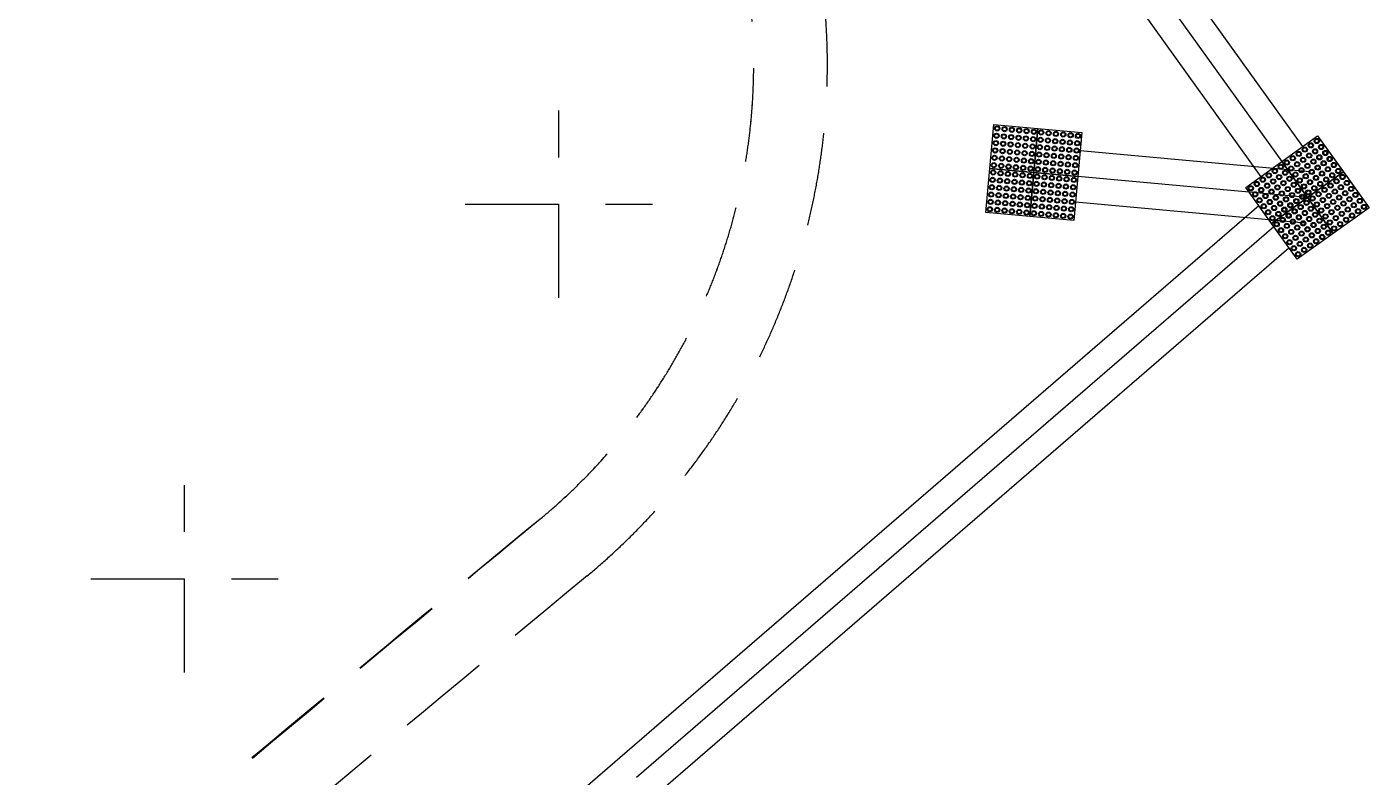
# Model space of a CAD drawing. Header units: millimetres. Extents: x 832728086 to 834530684, y 817551485 to 818349469.
# Drawn here: x 834397185 to 834406293, y 817865954 to 817871043 of the extents above; entities that cross this region are included whole.
import ezdxf

# ---------------------------------------------------------------- set-up
doc = ezdxf.new("R2010")
doc.units = ezdxf.units.MM
doc.header["$LTSCALE"] = 100
doc.linetypes.add('Hidden', pattern=[9.525, 6.35, -3.175])
doc.layers.add('+C-160', color=160, linetype='Hidden')
doc.layers.add('000-Tactile-l', color=8, linetype='Continuous')
doc.layers.add('000-helpline', color=30, linetype='Continuous', lineweight=30, plot=False)

# ---------------------------------------------------------------- blocks, each defined once
blk = doc.blocks.new('tactile')
at = {"layer": '000-helpline', "ltscale": 0.015}
for points in [[(834404.1024, 817870.403), (834404.075, 817870.1043), (834403.7763, 817870.1316), (834403.8037, 817870.4304)], [(834404.4012, 817870.3757), (834404.3738, 817870.0769), (834404.075, 817870.1043), (834404.1024, 817870.403)], [(834406.0001, 817870.3529), (834406.175, 817870.1091), (834405.9312, 817869.9342), (834405.7563, 817870.178)], [(834404.075, 817870.1043), (834404.0477, 817869.8055), (834403.7489, 817869.8329), (834403.7763, 817870.1316)], [(834405.7563, 817870.178), (834405.9312, 817869.9342), (834405.6875, 817869.7594), (834405.5126, 817870.0031)], [(834404.3738, 817870.0769), (834404.3464, 817869.7782), (834404.0477, 817869.8055), (834404.075, 817870.1043)], [(834406.175, 817870.1091), (834406.3499, 817869.8654), (834406.1061, 817869.6905), (834405.9312, 817869.9342)], [(834405.9312, 817869.9342), (834406.1061, 817869.6905), (834405.8624, 817869.5156), (834405.6875, 817869.7594)]]:
    blk.add_lwpolyline(points, close=True, dxfattribs=at)
at = {"layer": '000-Tactile-l', "ltscale": 5e-05}
for p, q in [((834403.4027, 817873.1583), (834405.6142, 817870.076)), ((834403.6333, 817873.1372), (834405.7563, 817870.178)), ((834403.8638, 817873.1161), (834405.8985, 817870.28)), ((834405.9472, 817870.1085), (834404.3898, 817870.2512)), ((834405.9312, 817869.9342), (834404.3738, 817870.0769)), ((834401.2645, 817866.1361), (834405.6008, 817869.8801)), ((834405.9153, 817869.76), (834404.3578, 817869.9026)), ((834401.3788, 817866.0036), (834405.7032, 817869.7374)), ((834401.4932, 817865.8711), (834405.8057, 817869.5946)), ((834383.9775, 817851.2101), (834401.2645, 817866.1361))]:
    blk.add_line(p, q, dxfattribs=at)
at = {"layer": '000-Tactile-l'}
for points in [[(834403.8037, 817870.4304), (834404.4012, 817870.3757), (834404.3464, 817869.7782), (834403.7489, 817869.8329)], [(834405.5126, 817870.0031), (834406.0001, 817870.3529), (834406.3499, 817869.8654), (834405.8624, 817869.5156)]]:
    blk.add_lwpolyline(points, close=True, dxfattribs=at)
at = {"layer": '000-Tactile-l', "ltscale": 0.015}
for centre, radius in [((834403.8263, 817870.4032), 0.0175), ((834403.8263, 817870.4032), 0.0125), ((834403.8761, 817870.3986), 0.0175), ((834403.8761, 817870.3986), 0.0125), ((834403.9259, 817870.3941), 0.0175), ((834403.9259, 817870.3941), 0.0125), ((834403.9756, 817870.3895), 0.0175), ((834403.9756, 817870.3895), 0.0125), ((834404.0254, 817870.385), 0.0175), ((834404.0752, 817870.3804), 0.0175), ((834403.8171, 817870.3036), 0.0175), ((834403.8217, 817870.3534), 0.0175), ((834403.8171, 817870.3036), 0.0125), ((834403.8217, 817870.3534), 0.0125), ((834403.8669, 817870.2991), 0.0175), ((834403.8715, 817870.3489), 0.0175), ((834403.8669, 817870.2991), 0.0125), ((834403.8715, 817870.3489), 0.0125), ((834403.9167, 817870.2945), 0.0175), ((834403.9213, 817870.3443), 0.0175), ((834403.9167, 817870.2945), 0.0125), ((834403.9213, 817870.3443), 0.0125), ((834403.9665, 817870.2899), 0.0175), ((834403.9711, 817870.3397), 0.0175), ((834403.9711, 817870.3397), 0.0125), ((834404.0209, 817870.3352), 0.0175), ((834404.0209, 817870.3352), 0.0125), ((834404.0254, 817870.385), 0.0125), ((834404.0707, 817870.3306), 0.0175), ((834404.0707, 817870.3306), 0.0125), ((834404.0752, 817870.3804), 0.0125), ((834404.1205, 817870.3261), 0.0175), ((834404.125, 817870.3758), 0.0175), ((834404.1205, 817870.3261), 0.0125), ((834404.125, 817870.3758), 0.0125), ((834404.1703, 817870.3215), 0.0175), ((834404.1748, 817870.3713), 0.0175), ((834404.1703, 817870.3215), 0.0125), ((834404.1748, 817870.3713), 0.0125), ((834404.22, 817870.3169), 0.0175), ((834404.2246, 817870.3667), 0.0175), ((834404.22, 817870.3169), 0.0125), ((834404.2246, 817870.3667), 0.0125), ((834404.2698, 817870.3124), 0.0175), ((834404.2744, 817870.3622), 0.0175), ((834404.2698, 817870.3124), 0.0125), ((834404.2744, 817870.3622), 0.0125), ((834404.3196, 817870.3078), 0.0175), ((834404.3242, 817870.3576), 0.0175), ((834404.3196, 817870.3078), 0.0125), ((834404.3242, 817870.3576), 0.0125), ((834404.3694, 817870.3032), 0.0175), ((834404.374, 817870.353), 0.0175), ((834404.3694, 817870.3032), 0.0125), ((834404.374, 817870.353), 0.0125), ((834405.9944, 817870.318), 0.0175), ((834405.9944, 817870.318), 0.0125), ((834403.808, 817870.204), 0.0175), ((834403.8126, 817870.2538), 0.0175), ((834403.808, 817870.204), 0.0125), ((834403.8126, 817870.2538), 0.0125), ((834403.8578, 817870.1995), 0.0175), ((834403.8624, 817870.2493), 0.0175), ((834403.8624, 817870.2493), 0.0125), ((834403.9122, 817870.2447), 0.0175), ((834403.9122, 817870.2447), 0.0125), ((834403.962, 817870.2402), 0.0175), ((834403.962, 817870.2402), 0.0125), ((834403.9665, 817870.2899), 0.0125), ((834404.0118, 817870.2356), 0.0175), ((834404.0163, 817870.2854), 0.0175), ((834404.0118, 817870.2356), 0.0125), ((834404.0163, 817870.2854), 0.0125), ((834404.0615, 817870.231), 0.0175), ((834404.0661, 817870.2808), 0.0175), ((834404.0615, 817870.231), 0.0125), ((834404.0661, 817870.2808), 0.0125), ((834404.1113, 817870.2265), 0.0175), ((834404.1159, 817870.2763), 0.0175), ((834404.1113, 817870.2265), 0.0125), ((834404.1159, 817870.2763), 0.0125), ((834404.1611, 817870.2219), 0.0175), ((834404.1657, 817870.2717), 0.0175), ((834404.1611, 817870.2219), 0.0125), ((834404.1657, 817870.2717), 0.0125), ((834404.2109, 817870.2173), 0.0175), ((834404.2155, 817870.2671), 0.0175), ((834404.2109, 817870.2173), 0.0125), ((834404.2155, 817870.2671), 0.0125), ((834404.2607, 817870.2128), 0.0175), ((834404.2653, 817870.2626), 0.0175), ((834404.2607, 817870.2128), 0.0125), ((834404.2653, 817870.2626), 0.0125), ((834404.3105, 817870.2082), 0.0175), ((834404.3151, 817870.258), 0.0175), ((834404.3105, 817870.2082), 0.0125), ((834404.3151, 817870.258), 0.0125), ((834404.3603, 817870.2037), 0.0175), ((834404.3649, 817870.2535), 0.0175), ((834404.3603, 817870.2037), 0.0125), ((834404.3649, 817870.2535), 0.0125), ((834405.8319, 817870.2014), 0.0175), ((834405.8725, 817870.2305), 0.0175), ((834405.8725, 817870.2305), 0.0125), ((834405.9131, 817870.2597), 0.0175), ((834405.9131, 817870.2597), 0.0125), ((834405.9423, 817870.2191), 0.0175), ((834405.9423, 817870.2191), 0.0125), ((834405.9537, 817870.2888), 0.0175), ((834405.9537, 817870.2888), 0.0125), ((834405.9829, 817870.2482), 0.0175), ((834405.9829, 817870.2482), 0.0125), ((834406.012, 817870.2076), 0.0175), ((834406.012, 817870.2076), 0.0125), ((834406.0235, 817870.2774), 0.0175), ((834406.0235, 817870.2774), 0.0125), ((834406.0527, 817870.2367), 0.0175), ((834406.0527, 817870.2367), 0.0125), ((834403.8035, 817870.1543), 0.0175), ((834403.8035, 817870.1543), 0.0125), ((834403.8533, 817870.1497), 0.0175), ((834403.8533, 817870.1497), 0.0125), ((834403.8578, 817870.1995), 0.0125), ((834403.903, 817870.1451), 0.0175), ((834403.9076, 817870.1949), 0.0175), ((834403.903, 817870.1451), 0.0125), ((834403.9076, 817870.1949), 0.0125), ((834403.9528, 817870.1406), 0.0175), ((834403.9574, 817870.1904), 0.0175), ((834403.9528, 817870.1406), 0.0125), ((834403.9574, 817870.1904), 0.0125), ((834404.0026, 817870.136), 0.0175), ((834404.0072, 817870.1858), 0.0175), ((834404.0026, 817870.136), 0.0125), ((834404.0072, 817870.1858), 0.0125), ((834404.0524, 817870.1314), 0.0175), ((834404.057, 817870.1812), 0.0175), ((834404.0524, 817870.1314), 0.0125), ((834404.057, 817870.1812), 0.0125), ((834404.1022, 817870.1269), 0.0175), ((834404.1068, 817870.1767), 0.0175), ((834404.1022, 817870.1269), 0.0125), ((834404.1068, 817870.1767), 0.0125), ((834404.152, 817870.1223), 0.0175), ((834404.1566, 817870.1721), 0.0175), ((834404.152, 817870.1223), 0.0125), ((834404.1566, 817870.1721), 0.0125), ((834404.2018, 817870.1178), 0.0175), ((834404.2064, 817870.1676), 0.0175), ((834404.2018, 817870.1178), 0.0125), ((834404.2064, 817870.1676), 0.0125), ((834404.2516, 817870.1132), 0.0175), ((834404.2562, 817870.163), 0.0175), ((834404.2516, 817870.1132), 0.0125), ((834404.2562, 817870.163), 0.0125), ((834404.3014, 817870.1086), 0.0175), ((834404.3059, 817870.1584), 0.0175), ((834404.3059, 817870.1584), 0.0125), ((834404.3557, 817870.1539), 0.0175), ((834404.3557, 817870.1539), 0.0125), ((834405.71, 817870.114), 0.0175), ((834405.71, 817870.114), 0.0125), ((834405.7506, 817870.1431), 0.0175), ((834405.7506, 817870.1431), 0.0125), ((834405.7912, 817870.1722), 0.0175), ((834405.7912, 817870.1722), 0.0125), ((834405.8204, 817870.1316), 0.0175), ((834405.8204, 817870.1316), 0.0125), ((834405.8319, 817870.2014), 0.0125), ((834405.861, 817870.1608), 0.0175), ((834405.861, 817870.1608), 0.0125), ((834405.8902, 817870.1201), 0.0175), ((834405.8902, 817870.1201), 0.0125), ((834405.9016, 817870.1899), 0.0175), ((834405.9016, 817870.1899), 0.0125), ((834405.9308, 817870.1493), 0.0175), ((834405.9308, 817870.1493), 0.0125), ((834405.9599, 817870.1087), 0.0175), ((834405.9714, 817870.1784), 0.0175), ((834405.9714, 817870.1784), 0.0125), ((834406.0006, 817870.1378), 0.0175), ((834406.0006, 817870.1378), 0.0125), ((834406.0412, 817870.167), 0.0175), ((834406.0412, 817870.167), 0.0125), ((834406.0703, 817870.1263), 0.0175), ((834406.0703, 817870.1263), 0.0125), ((834406.0818, 817870.1961), 0.0175), ((834406.0818, 817870.1961), 0.0125), ((834406.111, 817870.1555), 0.0175), ((834406.111, 817870.1555), 0.0125), ((834406.1401, 817870.1149), 0.0175), ((834406.1401, 817870.1149), 0.0125), ((834403.7943, 817870.0547), 0.0175), ((834403.7989, 817870.1045), 0.0175), ((834403.7943, 817870.0547), 0.0125), ((834403.7989, 817870.1045), 0.0125), ((834403.8441, 817870.0501), 0.0175), ((834403.8487, 817870.0999), 0.0175), ((834403.8441, 817870.0501), 0.0125), ((834403.8487, 817870.0999), 0.0125), ((834403.8939, 817870.0455), 0.0175), ((834403.8985, 817870.0953), 0.0175), ((834403.8939, 817870.0455), 0.0125), ((834403.8985, 817870.0953), 0.0125), ((834403.9437, 817870.041), 0.0175), ((834403.9483, 817870.0908), 0.0175), ((834403.9437, 817870.041), 0.0125), ((834403.9483, 817870.0908), 0.0125), ((834403.9935, 817870.0364), 0.0175), ((834403.9981, 817870.0862), 0.0175), ((834403.9935, 817870.0364), 0.0125), ((834403.9981, 817870.0862), 0.0125), ((834404.0433, 817870.0319), 0.0175), ((834404.0479, 817870.0817), 0.0175), ((834404.0433, 817870.0319), 0.0125), ((834404.0479, 817870.0817), 0.0125), ((834404.0931, 817870.0273), 0.0175), ((834404.0977, 817870.0771), 0.0175), ((834404.0931, 817870.0273), 0.0125), ((834404.0977, 817870.0771), 0.0125), ((834404.1429, 817870.0227), 0.0175), ((834404.1474, 817870.0725), 0.0175), ((834404.1429, 817870.0227), 0.0125), ((834404.1474, 817870.0725), 0.0125), ((834404.1927, 817870.0182), 0.0175), ((834404.1972, 817870.068), 0.0175), ((834404.1972, 817870.068), 0.0125), ((834404.247, 817870.0634), 0.0175), ((834404.247, 817870.0634), 0.0125), ((834404.2968, 817870.0588), 0.0175), ((834404.2968, 817870.0588), 0.0125), ((834404.3014, 817870.1086), 0.0125), ((834404.3466, 817870.0543), 0.0175), ((834404.3512, 817870.1041), 0.0175), ((834404.3466, 817870.0543), 0.0125), ((834404.3512, 817870.1041), 0.0125), ((834405.5881, 817870.0265), 0.0175), ((834405.5881, 817870.0265), 0.0125), ((834405.6287, 817870.0557), 0.0175), ((834405.6287, 817870.0557), 0.0125), ((834405.6694, 817870.0848), 0.0175), ((834405.6694, 817870.0848), 0.0125), ((834405.6985, 817870.0442), 0.0175), ((834405.6985, 817870.0442), 0.0125), ((834405.7391, 817870.0733), 0.0175), ((834405.7391, 817870.0733), 0.0125), ((834405.7683, 817870.0327), 0.0175), ((834405.7683, 817870.0327), 0.0125), ((834405.7798, 817870.1025), 0.0175), ((834405.7798, 817870.1025), 0.0125), ((834405.8089, 817870.0618), 0.0175), ((834405.8089, 817870.0618), 0.0125), ((834405.838, 817870.0212), 0.0175), ((834405.838, 817870.0212), 0.0125), ((834405.8495, 817870.091), 0.0175), ((834405.8495, 817870.091), 0.0125), ((834405.8787, 817870.0504), 0.0175), ((834405.8787, 817870.0504), 0.0125), ((834405.9193, 817870.0795), 0.0175), ((834405.9193, 817870.0795), 0.0125), ((834405.9484, 817870.0389), 0.0175), ((834405.9484, 817870.0389), 0.0125), ((834405.9599, 817870.1087), 0.0125), ((834405.9891, 817870.068), 0.0175), ((834405.9891, 817870.068), 0.0125), ((834406.0182, 817870.0274), 0.0175), ((834406.0182, 817870.0274), 0.0125), ((834406.0297, 817870.0972), 0.0175), ((834406.0297, 817870.0972), 0.0125), ((834406.0588, 817870.0566), 0.0175), ((834406.0588, 817870.0566), 0.0125), ((834406.0995, 817870.0857), 0.0175), ((834406.0995, 817870.0857), 0.0125), ((834406.1286, 817870.0451), 0.0175), ((834406.1286, 817870.0451), 0.0125), ((834406.1692, 817870.0742), 0.0175), ((834406.1692, 817870.0742), 0.0125), ((834406.1984, 817870.0336), 0.0175), ((834406.1984, 817870.0336), 0.0125), ((834403.7852, 817869.9551), 0.0175), ((834403.7898, 817870.0049), 0.0175), ((834403.7852, 817869.9551), 0.0125), ((834403.7898, 817870.0049), 0.0125), ((834403.835, 817869.9505), 0.0175), ((834403.8396, 817870.0003), 0.0175), ((834403.835, 817869.9505), 0.0125), ((834403.8396, 817870.0003), 0.0125), ((834403.8848, 817869.946), 0.0175), ((834403.8894, 817869.9958), 0.0175), ((834403.8848, 817869.946), 0.0125), ((834403.8894, 817869.9958), 0.0125), ((834403.9346, 817869.9414), 0.0175), ((834403.9392, 817869.9912), 0.0175), ((834403.9346, 817869.9414), 0.0125), ((834403.9392, 817869.9912), 0.0125), ((834403.9844, 817869.9368), 0.0175), ((834403.9889, 817869.9866), 0.0175), ((834403.9844, 817869.9368), 0.0125), ((834403.9889, 817869.9866), 0.0125), ((834404.0342, 817869.9323), 0.0175), ((834404.0387, 817869.9821), 0.0175), ((834404.0342, 817869.9323), 0.0125), ((834404.0387, 817869.9821), 0.0125), ((834404.084, 817869.9277), 0.0175), ((834404.0885, 817869.9775), 0.0175), ((834404.0885, 817869.9775), 0.0125), ((834404.1383, 817869.9729), 0.0175), ((834404.1383, 817869.9729), 0.0125), ((834404.1881, 817869.9684), 0.0175), ((834404.1881, 817869.9684), 0.0125), ((834404.1927, 817870.0182), 0.0125), ((834404.2379, 817869.9638), 0.0175), ((834404.2425, 817870.0136), 0.0175), ((834404.2379, 817869.9638), 0.0125), ((834404.2425, 817870.0136), 0.0125), ((834404.2877, 817869.9593), 0.0175), ((834404.2923, 817870.0091), 0.0175), ((834404.2877, 817869.9593), 0.0125), ((834404.2923, 817870.0091), 0.0125), ((834404.3375, 817869.9547), 0.0175), ((834404.3421, 817870.0045), 0.0175), ((834404.3375, 817869.9547), 0.0125), ((834404.3421, 817870.0045), 0.0125), ((834405.5475, 817869.9974), 0.0175), ((834405.5475, 817869.9974), 0.0125), ((834405.5766, 817869.9567), 0.0175), ((834405.5766, 817869.9567), 0.0125), ((834405.6173, 817869.9859), 0.0175), ((834405.6173, 817869.9859), 0.0125), ((834405.6464, 817869.9453), 0.0175), ((834405.6464, 817869.9453), 0.0125), ((834405.6579, 817870.015), 0.0175), ((834405.6579, 817870.015), 0.0125), ((834405.687, 817869.9744), 0.0175), ((834405.687, 817869.9744), 0.0125), ((834405.7162, 817869.9338), 0.0175), ((834405.7162, 817869.9338), 0.0125), ((834405.7277, 817870.0036), 0.0175), ((834405.7277, 817870.0036), 0.0125), ((834405.7568, 817869.9629), 0.0175), ((834405.7568, 817869.9629), 0.0125), ((834405.7974, 817869.9921), 0.0175), ((834405.7974, 817869.9921), 0.0125), ((834405.8266, 817869.9515), 0.0175), ((834405.8266, 817869.9515), 0.0125), ((834405.8672, 817869.9806), 0.0175), ((834405.8672, 817869.9806), 0.0125), ((834405.8963, 817869.94), 0.0175), ((834405.8963, 817869.94), 0.0125), ((834405.9078, 817870.0097), 0.0175), ((834405.9078, 817870.0097), 0.0125), ((834405.937, 817869.9691), 0.0175), ((834405.937, 817869.9691), 0.0125), ((834405.9661, 817869.9285), 0.0175), ((834405.9776, 817869.9983), 0.0175), ((834405.9776, 817869.9983), 0.0125), ((834406.0067, 817869.9576), 0.0175), ((834406.0067, 817869.9576), 0.0125), ((834406.0474, 817869.9868), 0.0175), ((834406.0474, 817869.9868), 0.0125), ((834406.0765, 817869.9462), 0.0175), ((834406.0765, 817869.9462), 0.0125), ((834406.088, 817870.0159), 0.0175), ((834406.088, 817870.0159), 0.0125), ((834406.1171, 817869.9753), 0.0175), ((834406.1171, 817869.9753), 0.0125), ((834406.1463, 817869.9347), 0.0175), ((834406.1463, 817869.9347), 0.0125), ((834406.1578, 817870.0045), 0.0175), ((834406.1578, 817870.0045), 0.0125), ((834406.1869, 817869.9638), 0.0175), ((834406.1869, 817869.9638), 0.0125), ((834406.2275, 817869.993), 0.0175), ((834406.2275, 817869.993), 0.0125), ((834406.2567, 817869.9524), 0.0175), ((834406.2567, 817869.9524), 0.0125), ((834403.7761, 817869.8555), 0.0175), ((834403.7807, 817869.9053), 0.0175), ((834403.7761, 817869.8555), 0.0125), ((834403.7807, 817869.9053), 0.0125), ((834403.8259, 817869.8509), 0.0175), ((834403.8305, 817869.9007), 0.0175), ((834403.8259, 817869.8509), 0.0125), ((834403.8305, 817869.9007), 0.0125), ((834403.8757, 817869.8464), 0.0175), ((834403.8802, 817869.8962), 0.0175), ((834403.8757, 817869.8464), 0.0125), ((834403.8802, 817869.8962), 0.0125), ((834403.9255, 817869.8418), 0.0175), ((834403.93, 817869.8916), 0.0175), ((834403.9255, 817869.8418), 0.0125), ((834403.93, 817869.8916), 0.0125), ((834403.9753, 817869.8373), 0.0175), ((834403.9798, 817869.887), 0.0175), ((834403.9798, 817869.887), 0.0125), ((834404.0296, 817869.8825), 0.0175), ((834404.0296, 817869.8825), 0.0125), ((834404.0794, 817869.8779), 0.0175), ((834404.0794, 817869.8779), 0.0125), ((834404.084, 817869.9277), 0.0125), ((834404.1292, 817869.8734), 0.0175), ((834404.1338, 817869.9232), 0.0175), ((834404.1292, 817869.8734), 0.0125), ((834404.1338, 817869.9232), 0.0125), ((834404.179, 817869.8688), 0.0175), ((834404.1836, 817869.9186), 0.0175), ((834404.179, 817869.8688), 0.0125), ((834404.1836, 817869.9186), 0.0125), ((834404.2288, 817869.8642), 0.0175), ((834404.2333, 817869.914), 0.0175), ((834404.2288, 817869.8642), 0.0125), ((834404.2333, 817869.914), 0.0125), ((834404.2786, 817869.8597), 0.0175), ((834404.2831, 817869.9095), 0.0175), ((834404.2786, 817869.8597), 0.0125), ((834404.2831, 817869.9095), 0.0125), ((834404.3284, 817869.8551), 0.0175), ((834404.3329, 817869.9049), 0.0175), ((834404.3284, 817869.8551), 0.0125), ((834404.3329, 817869.9049), 0.0125), ((834405.6058, 817869.9161), 0.0175), ((834405.6058, 817869.9161), 0.0125), ((834405.6349, 817869.8755), 0.0175), ((834405.6349, 817869.8755), 0.0125), ((834405.6641, 817869.8349), 0.0175), ((834405.6755, 817869.9046), 0.0175), ((834405.6755, 817869.9046), 0.0125), ((834405.7047, 817869.864), 0.0175), ((834405.7047, 817869.864), 0.0125), ((834405.7453, 817869.8932), 0.0175), ((834405.7453, 817869.8932), 0.0125), ((834405.7745, 817869.8525), 0.0175), ((834405.7745, 817869.8525), 0.0125), ((834405.7859, 817869.9223), 0.0175), ((834405.7859, 817869.9223), 0.0125), ((834405.8151, 817869.8817), 0.0175), ((834405.8151, 817869.8817), 0.0125), ((834405.8442, 817869.8411), 0.0175), ((834405.8442, 817869.8411), 0.0125), ((834405.8557, 817869.9108), 0.0175), ((834405.8557, 817869.9108), 0.0125), ((834405.8849, 817869.8702), 0.0175), ((834405.8849, 817869.8702), 0.0125), ((834405.9255, 817869.8993), 0.0175), ((834405.9255, 817869.8993), 0.0125), ((834405.9546, 817869.8587), 0.0175), ((834405.9546, 817869.8587), 0.0125), ((834405.9661, 817869.9285), 0.0125), ((834405.9953, 817869.8879), 0.0175), ((834405.9953, 817869.8879), 0.0125), ((834406.0244, 817869.8472), 0.0175), ((834406.0244, 817869.8472), 0.0125), ((834406.0359, 817869.917), 0.0175), ((834406.0359, 817869.917), 0.0125), ((834406.065, 817869.8764), 0.0175), ((834406.065, 817869.8764), 0.0125), ((834406.0942, 817869.8358), 0.0175), ((834406.1057, 817869.9055), 0.0175), ((834406.1057, 817869.9055), 0.0125), ((834406.1348, 817869.8649), 0.0175), ((834406.1348, 817869.8649), 0.0125), ((834406.1754, 817869.8941), 0.0175), ((834406.1754, 817869.8941), 0.0125), ((834406.2046, 817869.8534), 0.0175), ((834406.2046, 817869.8534), 0.0125), ((834406.2161, 817869.9232), 0.0175), ((834406.2161, 817869.9232), 0.0125), ((834406.2452, 817869.8826), 0.0175), ((834406.2452, 817869.8826), 0.0125), ((834406.2744, 817869.842), 0.0175), ((834406.2744, 817869.842), 0.0125), ((834406.2858, 817869.9117), 0.0175), ((834406.2858, 817869.9117), 0.0125), ((834406.315, 817869.8711), 0.0175), ((834406.315, 817869.8711), 0.0125), ((834403.9753, 817869.8373), 0.0125), ((834404.0251, 817869.8327), 0.0175), ((834404.0251, 817869.8327), 0.0125), ((834404.0748, 817869.8281), 0.0175), ((834404.0748, 817869.8281), 0.0125), ((834404.1246, 817869.8236), 0.0175), ((834404.1246, 817869.8236), 0.0125), ((834404.1744, 817869.819), 0.0175), ((834404.1744, 817869.819), 0.0125), ((834404.2242, 817869.8145), 0.0175), ((834404.2242, 817869.8145), 0.0125), ((834404.274, 817869.8099), 0.0175), ((834404.274, 817869.8099), 0.0125), ((834404.3238, 817869.8053), 0.0175), ((834404.3238, 817869.8053), 0.0125), ((834405.6641, 817869.8349), 0.0125), ((834405.6932, 817869.7942), 0.0175), ((834405.6932, 817869.7942), 0.0125), ((834405.7224, 817869.7536), 0.0175), ((834405.7224, 817869.7536), 0.0125), ((834405.7338, 817869.8234), 0.0175), ((834405.7338, 817869.8234), 0.0125), ((834405.763, 817869.7828), 0.0175), ((834405.763, 817869.7828), 0.0125), ((834405.8036, 817869.8119), 0.0175), ((834405.8036, 817869.8119), 0.0125), ((834405.8328, 817869.7713), 0.0175), ((834405.8328, 817869.7713), 0.0125), ((834405.8734, 817869.8004), 0.0175), ((834405.8734, 817869.8004), 0.0125), ((834405.9025, 817869.7598), 0.0175), ((834405.9025, 817869.7598), 0.0125), ((834405.914, 817869.8296), 0.0175), ((834405.914, 817869.8296), 0.0125), ((834405.9432, 817869.7889), 0.0175), ((834405.9432, 817869.7889), 0.0125), ((834405.9723, 817869.7483), 0.0175), ((834405.9723, 817869.7483), 0.0125), ((834405.9838, 817869.8181), 0.0175), ((834405.9838, 817869.8181), 0.0125), ((834406.0129, 817869.7775), 0.0175), ((834406.0129, 817869.7775), 0.0125), ((834406.0536, 817869.8066), 0.0175), ((834406.0536, 817869.8066), 0.0125), ((834406.0827, 817869.766), 0.0175), ((834406.0827, 817869.766), 0.0125), ((834406.0942, 817869.8358), 0.0125), ((834406.1233, 817869.7951), 0.0175), ((834406.1233, 817869.7951), 0.0125), ((834406.1525, 817869.7545), 0.0175), ((834406.1525, 817869.7545), 0.0125), ((834406.164, 817869.8243), 0.0175), ((834406.164, 817869.8243), 0.0125), ((834406.1931, 817869.7837), 0.0175), ((834406.1931, 817869.7837), 0.0125), ((834406.2337, 817869.8128), 0.0175), ((834406.2337, 817869.8128), 0.0125), ((834405.7515, 817869.713), 0.0175), ((834405.7515, 817869.713), 0.0125), ((834405.7807, 817869.6724), 0.0175), ((834405.7807, 817869.6724), 0.0125), ((834405.7921, 817869.7421), 0.0175), ((834405.7921, 817869.7421), 0.0125), ((834405.8213, 817869.7015), 0.0175), ((834405.8213, 817869.7015), 0.0125), ((834405.8504, 817869.6609), 0.0175), ((834405.8504, 817869.6609), 0.0125), ((834405.8619, 817869.7307), 0.0175), ((834405.8619, 817869.7307), 0.0125), ((834405.8911, 817869.69), 0.0175), ((834405.8911, 817869.69), 0.0125), ((834405.9317, 817869.7192), 0.0175), ((834405.9317, 817869.7192), 0.0125), ((834405.9608, 817869.6785), 0.0175), ((834405.9608, 817869.6785), 0.0125), ((834406.0015, 817869.7077), 0.0175), ((834406.0015, 817869.7077), 0.0125), ((834406.0306, 817869.6671), 0.0175), ((834406.0306, 817869.6671), 0.0125), ((834406.0421, 817869.7368), 0.0175), ((834406.0421, 817869.7368), 0.0125), ((834406.0712, 817869.6962), 0.0175), ((834406.0712, 817869.6962), 0.0125), ((834406.1119, 817869.7254), 0.0175), ((834406.1119, 817869.7254), 0.0125), ((834405.8098, 817869.6317), 0.0175), ((834405.8098, 817869.6317), 0.0125), ((834405.8389, 817869.5911), 0.0175), ((834405.8389, 817869.5911), 0.0125), ((834405.8796, 817869.6203), 0.0175), ((834405.8796, 817869.6203), 0.0125), ((834405.9087, 817869.5796), 0.0175), ((834405.9087, 817869.5796), 0.0125), ((834405.9202, 817869.6494), 0.0175), ((834405.9202, 817869.6494), 0.0125), ((834405.9493, 817869.6088), 0.0175), ((834405.9493, 817869.6088), 0.0125), ((834405.99, 817869.6379), 0.0175), ((834405.99, 817869.6379), 0.0125), ((834405.8681, 817869.5505), 0.0175), ((834405.8681, 817869.5505), 0.0125)]:
    blk.add_circle(centre, radius, dxfattribs=at)
blk = doc.blocks.new('A$C062A3D83')
at = {"layer": '+C-160'}
for p, q in [((77461.7, -136055), (77461.7, -134785)), ((76826.7, -135420), (78096.7, -135420)), ((74921.7, -138595), (74921.7, -137325)), ((74286.7, -137960), (75556.7, -137960))]:
    blk.add_line(p, q, dxfattribs=at)
for centre, radius, start, end in [((74783.8, -134474.3), 4500, 309.63039, 84.76601), ((74783.8, -134474.3), 4000, 309.63039, 84.76601), ((458851.5, -598231.3), 598145, 129.6303904, 131.8740613), ((458851.5, -598231.3), 597645, 129.6303904, 131.8740613)]:
    blk.add_arc(centre, radius, start, end, dxfattribs=at)
for centre, major_axis, start_param, end_param in [((74783.8, -134474.3), (-3995.5, 188.7), 2.309672, 4.668234), ((385172.1, -511226.4), (-308935.1, 372764), -0.002942, 0.02418)]:
    blk.add_ellipse(centre, major_axis=major_axis, ratio=1, start_param=start_param, end_param=end_param, dxfattribs=at)
at = {"layer": '+C-160', "ltscale": 0.05}
blk.add_open_spline([(77088.7, -102929), (70579, -120739.8), (64069.4, -138550.5)], degree=2, dxfattribs=at)

msp = doc.modelspace()

# ---------------------------------------------------------------- block references
at = {"layer": '+C-160', "ltscale": 5}
msp.add_blockref('A$C062A3D83', (834323333.3128, 818005260.0327), dxfattribs=at)
at = {"layer": '000-Tactile-l', "xscale": 1000, "yscale": 1000, "zscale": 1000}
msp.add_blockref('tactile', (-56.4905, -49.2817, -0.0703), dxfattribs=at)

doc.saveas('drawing.dxf')
